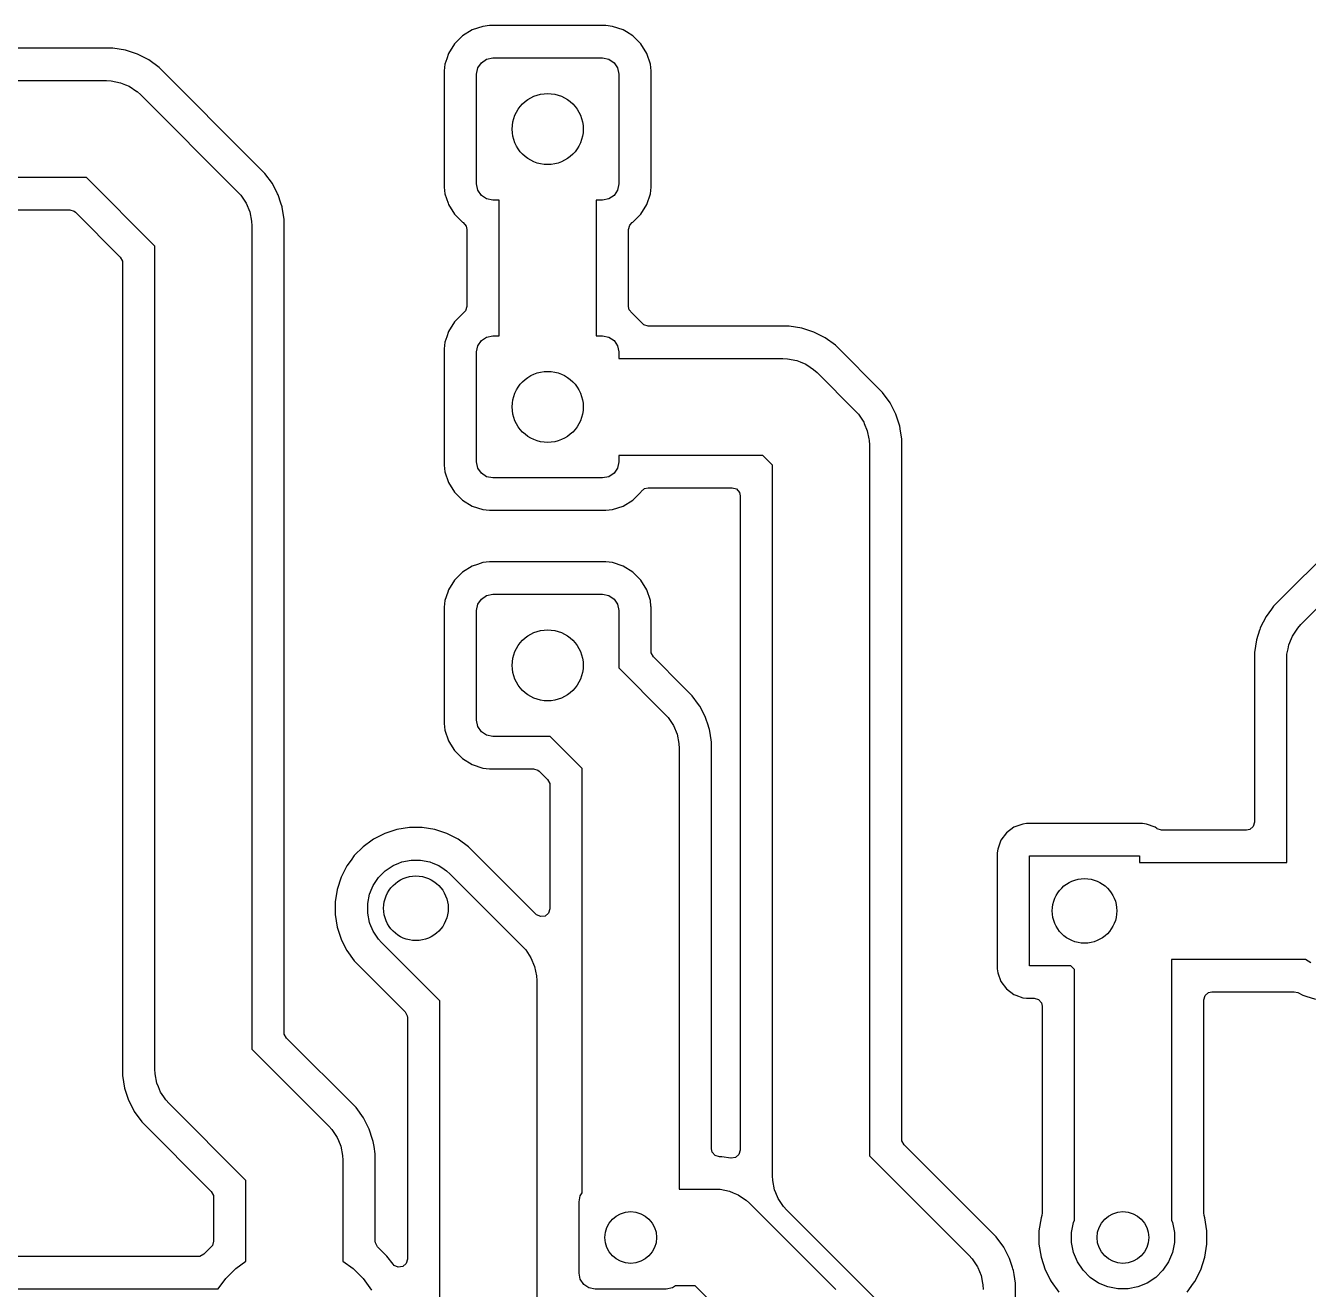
# Model space of a CAD drawing. Header units: millimetres. Extents: x 95 to 195, y -140 to -40.
# Drawn here: x 123 to 142.85, y -100.46 to -80.9 of the extents above; entities that cross this region are included whole.
import ezdxf

# ---------------------------------------------------------------- set-up
doc = ezdxf.new("R2010")
doc.units = ezdxf.units.MM
doc.layers.add('B.Cu', color=153, linetype='CONTINUOUS', true_color=0x4d7fc4)

msp = doc.modelspace()

# ---------------------------------------------------------------- linework, layer by layer
at = {"layer": 'B.Cu', "linetype": 'CONTINUOUS'}
for p, q in [((129.910662, -80.965187), (129.761342, -81.057289)), ((129.910667, -80.965185), (129.910662, -80.965187)), ((129.994669, -80.937349), (129.910667, -80.965185)), ((130.077202, -80.910001), (129.994669, -80.937349)), ((130.077203, -80.91), (130.077202, -80.910001)), ((130.179982, -80.8995), (130.077203, -80.91)), ((130.17999, -80.8995), (130.179982, -80.8995)), ((131.98001, -80.8995), (130.17999, -80.8995)), ((131.980017, -80.8995), (131.98001, -80.8995)), ((132.082796, -80.91), (131.980017, -80.8995)), ((132.082798, -80.910001), (132.082796, -80.91)), ((132.247863, -80.964698), (132.082798, -80.910001)), ((132.249332, -80.965185), (132.247863, -80.964698)), ((132.249337, -80.965187), (132.249332, -80.965185)), ((132.300949, -80.997022), (132.249337, -80.965187)), ((132.398656, -81.057288), (132.300949, -80.997022)), ((129.637289, -81.181342), (129.545187, -81.330662)), ((129.761342, -81.057289), (129.637289, -81.181342)), ((132.522712, -81.181344), (132.398656, -81.057288)), ((132.614814, -81.330665), (132.522712, -81.181344)), ((124.348417, -81.2495), (121.962058, -81.2495)), ((124.348422, -81.2495), (124.348417, -81.2495)), ((124.542826, -81.28029), (124.348422, -81.2495)), ((124.73003, -81.341117), (124.542826, -81.28029)), ((124.905405, -81.430476), (124.73003, -81.341117)), ((129.545185, -81.330667), (129.517349, -81.414669)), ((129.545187, -81.330662), (129.545185, -81.330667)), ((130.134329, -81.41903), (130.23, -81.400001)), ((130.23, -81.400001), (131.930001, -81.4)), ((131.930001, -81.4), (132.025671, -81.41903)), ((132.669999, -81.497202), (132.614814, -81.330665)), ((125.064646, -81.546172), (124.905405, -81.430476)), ((126.564646, -83.046172), (125.064646, -81.546172)), ((129.49, -81.497203), (129.4795, -81.599982)), ((129.4795, -81.599982), (129.4795, -83.400017)), ((129.490001, -81.497203), (129.49, -81.497203)), ((129.517349, -81.414669), (129.490001, -81.497202)), ((129.490001, -81.497202), (129.490001, -81.497203)), ((129.98, -81.649999), (129.99903, -81.554329)), ((129.99903, -81.554329), (130.053223, -81.473223)), ((130.053223, -81.473223), (130.134329, -81.41903)), ((132.025671, -81.41903), (132.106777, -81.473223)), ((132.106777, -81.473223), (132.16097, -81.554329)), ((132.16097, -81.554329), (132.179999, -81.65)), ((132.6805, -81.59999), (132.669999, -81.497202)), ((132.6805, -83.40001), (132.6805, -81.59999)), ((121.72084, -81.75), (124.25, -81.75)), ((124.25, -81.75), (124.323513, -81.753611)), ((124.323513, -81.753611), (124.467713, -81.782294)), ((124.467713, -81.782294), (124.547283, -81.815253)), ((129.980001, -83.35), (129.98, -81.649999)), ((132.179999, -81.65), (132.18, -83.350001)), ((124.547283, -81.815253), (124.603548, -81.838559)), ((124.603548, -81.838559), (124.72201, -81.917713)), ((124.72201, -81.917713), (124.725795, -81.920242)), ((124.725795, -81.920242), (124.78033, -81.96967)), ((124.78033, -81.96967), (126.28033, -83.46967)), ((126.703828, -83.185354), (126.564646, -83.046172)), ((126.819524, -83.344595), (126.703828, -83.185354)), ((149.115351, -83.086174), (142.316174, -89.885351)), ((123.93934, -83.25), (121.72084, -83.25)), ((125, -84.31066), (123.93934, -83.25)), ((126.900131, -83.502796), (126.819524, -83.344595)), ((129.99903, -83.445671), (129.980001, -83.35)), ((132.18, -83.350001), (132.16097, -83.445671)), ((126.28033, -83.46967), (126.329758, -83.524205)), ((126.329758, -83.524205), (126.411441, -83.646452)), ((126.908886, -83.519979), (126.900131, -83.502796)), ((126.949945, -83.646347), (126.908886, -83.519979)), ((129.4795, -83.400017), (129.49, -83.502796)), ((129.49, -83.502796), (129.537569, -83.646348)), ((130.053223, -83.526777), (129.99903, -83.445671)), ((130.134329, -83.58097), (130.053223, -83.526777)), ((130.229999, -83.6), (130.134329, -83.58097)), ((132.025671, -83.58097), (131.93, -83.599999)), ((132.106777, -83.526777), (132.025671, -83.58097)), ((132.16097, -83.445671), (132.106777, -83.526777)), ((132.614814, -83.669335), (132.669999, -83.502798)), ((132.669999, -83.502798), (132.6805, -83.40001)), ((142.73967, -90.16967), (149.39967, -83.50967)), ((121.962058, -83.7505), (123.680664, -83.7505)), ((123.680664, -83.7505), (123.747703, -83.770185)), ((123.747703, -83.770185), (123.768345, -83.786819)), ((123.768345, -83.786819), (124.463181, -84.481655)), ((126.411441, -83.646452), (126.467705, -83.782286)), ((126.467705, -83.782286), (126.496389, -83.926487)), ((126.949945, -83.646348), (126.949945, -83.646347)), ((126.96789, -83.701577), (126.949945, -83.646348)), ((126.967891, -83.70158), (126.96789, -83.701577)), ((126.96971, -83.707177), (126.967891, -83.70158)), ((127.0005, -83.901577), (126.96971, -83.707177)), ((129.537569, -83.646348), (129.545186, -83.669335)), ((129.545186, -83.669335), (129.637288, -83.818656)), ((130.33, -83.599999), (130.229999, -83.6)), ((130.33, -85.7), (130.33, -83.599999)), ((131.93, -83.599999), (131.83, -83.599999)), ((131.83, -83.599999), (131.83, -85.7)), ((132.522712, -83.818656), (132.614814, -83.669335)), ((126.496389, -83.926487), (126.5, -84)), ((127.0005, -96.480664), (127.0005, -83.901577)), ((129.637288, -83.818656), (129.761344, -83.942712)), ((129.761344, -83.942712), (129.770591, -83.948416)), ((129.770591, -83.948416), (129.817318, -84.00036)), ((132.3305, -84.053957), (132.350185, -83.986918)), ((132.350185, -83.986918), (132.389407, -83.948416)), ((132.389407, -83.948416), (132.398656, -83.942712)), ((132.398656, -83.942712), (132.522712, -83.818656)), ((126.5, -84), (126.5, -96.73934)), ((129.817318, -84.00036), (129.8295, -84.053957)), ((129.8295, -84.053957), (129.8295, -85.246042)), ((132.3305, -85.246042), (132.3305, -84.053957)), ((125, -97.05), (125, -84.31066)), ((124.463181, -84.481655), (124.496666, -84.542978)), ((124.496666, -84.542978), (124.4995, -84.569336)), ((124.4995, -84.569336), (124.4995, -97.148422)), ((129.761344, -85.357287), (129.637289, -85.481342)), ((129.770598, -85.35158), (129.761344, -85.357287)), ((129.809815, -85.313081), (129.770598, -85.35158)), ((129.8295, -85.246042), (129.809815, -85.313081)), ((132.342678, -85.299632), (132.3305, -85.246042)), ((132.389402, -85.35158), (132.342678, -85.299632)), ((132.398655, -85.357287), (132.389402, -85.35158)), ((132.522712, -85.481344), (132.398655, -85.357287)), ((129.637289, -85.481342), (129.545187, -85.630662)), ((132.52842, -85.490598), (132.522712, -85.481344)), ((132.566919, -85.529815), (132.52842, -85.490598)), ((132.633958, -85.5495), (132.566919, -85.529815)), ((134.818417, -85.5495), (132.633958, -85.5495)), ((134.818422, -85.5495), (134.818417, -85.5495)), ((135.012826, -85.58029), (134.818422, -85.5495)), ((129.517349, -85.714669), (129.490001, -85.797202)), ((129.545185, -85.630667), (129.517349, -85.714669)), ((129.545187, -85.630662), (129.545185, -85.630667)), ((129.99903, -85.854329), (130.053223, -85.773223)), ((130.053223, -85.773223), (130.134329, -85.71903)), ((130.134329, -85.71903), (130.23, -85.700001)), ((130.23, -85.700001), (130.33, -85.7)), ((131.83, -85.7), (131.930001, -85.7)), ((131.930001, -85.7), (132.025671, -85.71903)), ((132.025671, -85.71903), (132.106777, -85.773223)), ((132.106777, -85.773223), (132.16097, -85.854329)), ((135.20003, -85.641117), (135.012826, -85.58029)), ((135.375405, -85.730476), (135.20003, -85.641117)), ((135.534646, -85.846172), (135.375405, -85.730476)), ((129.49, -85.797203), (129.4795, -85.899982)), ((129.4795, -85.899982), (129.4795, -87.700017)), ((129.490001, -85.797203), (129.49, -85.797203)), ((129.490001, -85.797202), (129.490001, -85.797203)), ((129.98, -85.949999), (129.99903, -85.854329)), ((129.980001, -87.65), (129.98, -85.949999)), ((132.16097, -85.854329), (132.179999, -85.95)), ((132.179999, -85.95), (132.179999, -86.05)), ((136.263828, -86.575354), (135.534646, -85.846172)), ((132.179999, -86.05), (134.72, -86.05)), ((134.72, -86.05), (134.793513, -86.053611)), ((134.793513, -86.053611), (134.937713, -86.082294)), ((134.937713, -86.082294), (134.990559, -86.104184)), ((134.990559, -86.104184), (135.073548, -86.138559)), ((135.073548, -86.138559), (135.143981, -86.185621)), ((135.143981, -86.185621), (135.195795, -86.220242)), ((135.195795, -86.220242), (135.25033, -86.26967)), ((135.25033, -86.26967), (135.84033, -86.85967)), ((136.379524, -86.734595), (136.263828, -86.575354)), ((136.468884, -86.909974), (136.379524, -86.734595)), ((135.84033, -86.85967), (135.889758, -86.914205)), ((135.889758, -86.914205), (135.971441, -87.036452)), ((136.468884, -86.909976), (136.468884, -86.909974)), ((136.468885, -86.909977), (136.468884, -86.909976)), ((136.474079, -86.92596), (136.468885, -86.909977)), ((136.474079, -86.925961), (136.474079, -86.92596)), ((136.474079, -86.925962), (136.474079, -86.925961)), ((136.529709, -87.097174), (136.474079, -86.925962)), ((135.971441, -87.036452), (135.97927, -87.055354)), ((135.97927, -87.055354), (136.027706, -87.172287)), ((136.542001, -87.174785), (136.529709, -87.097174)), ((136.027706, -87.172287), (136.051434, -87.291577)), ((136.051434, -87.291577), (136.056389, -87.316487)), ((136.056389, -87.316487), (136.06, -87.39)), ((136.5605, -87.291577), (136.542001, -87.174785)), ((136.5605, -98.130664), (136.5605, -87.291577)), ((134.40934, -87.55), (132.18, -87.55)), ((132.18, -87.55), (132.18, -87.650001)), ((134.56, -87.70066), (134.40934, -87.55)), ((136.06, -87.39), (136.06, -98.38934)), ((129.4795, -87.700017), (129.49, -87.802796)), ((129.99903, -87.745671), (129.980001, -87.65)), ((130.053223, -87.826777), (129.99903, -87.745671)), ((132.16097, -87.745671), (132.106777, -87.826777)), ((132.18, -87.650001), (132.16097, -87.745671)), ((134.56, -98.7), (134.56, -87.70066)), ((129.49, -87.802796), (129.490001, -87.802798)), ((129.490001, -87.802798), (129.545186, -87.969335)), ((130.134329, -87.88097), (130.053223, -87.826777)), ((130.229999, -87.9), (130.134329, -87.88097)), ((131.93, -87.899999), (130.229999, -87.9)), ((132.025671, -87.88097), (131.93, -87.899999)), ((132.106777, -87.826777), (132.025671, -87.88097)), ((129.545186, -87.969335), (129.637288, -88.118656)), ((129.637288, -88.118656), (129.761344, -88.242712)), ((132.398656, -88.242712), (132.522712, -88.118656)), ((132.522712, -88.118656), (132.52842, -88.109402)), ((132.52842, -88.109402), (132.580368, -88.062678)), ((132.580368, -88.062678), (132.633958, -88.0505)), ((132.633958, -88.0505), (133.9355, -88.0505)), ((133.9355, -88.0505), (134.002539, -88.070185)), ((134.002539, -88.070185), (134.048294, -88.122989)), ((134.048294, -88.122989), (134.0595, -88.1745)), ((129.761344, -88.242712), (129.910665, -88.334814)), ((129.910665, -88.334814), (130.077202, -88.389999)), ((132.082798, -88.389999), (132.249335, -88.334814)), ((132.249335, -88.334814), (132.398656, -88.242712)), ((134.0595, -88.1745), (134.0595, -98.304625)), ((130.077202, -88.389999), (130.17999, -88.4005)), ((130.17999, -88.4005), (130.179995, -88.4005)), ((130.179995, -88.4005), (131.980005, -88.4005)), ((131.980005, -88.4005), (131.98001, -88.4005)), ((131.98001, -88.4005), (132.082798, -88.389999)), ((129.910662, -89.265187), (129.761342, -89.357289)), ((129.910667, -89.265185), (129.910662, -89.265187)), ((129.994669, -89.237349), (129.910667, -89.265185)), ((130.077202, -89.210001), (129.994669, -89.237349)), ((130.077203, -89.21), (130.077202, -89.210001)), ((130.179982, -89.1995), (130.077203, -89.21)), ((130.17999, -89.1995), (130.179982, -89.1995)), ((131.98001, -89.1995), (130.17999, -89.1995)), ((131.980017, -89.1995), (131.98001, -89.1995)), ((132.082796, -89.21), (131.980017, -89.1995)), ((132.082798, -89.210001), (132.082796, -89.21)), ((132.249335, -89.265186), (132.082798, -89.210001)), ((132.398656, -89.357288), (132.249335, -89.265186)), ((129.637289, -89.481342), (129.545187, -89.630662)), ((129.761342, -89.357289), (129.637289, -89.481342)), ((132.522712, -89.481344), (132.398656, -89.357288)), ((132.614814, -89.630665), (132.522712, -89.481344)), ((129.532369, -89.669345), (129.490001, -89.797202)), ((129.545185, -89.630667), (129.532369, -89.669345)), ((129.545187, -89.630662), (129.545185, -89.630667)), ((130.053223, -89.773223), (130.134329, -89.71903)), ((130.134329, -89.71903), (130.23, -89.700001)), ((130.23, -89.700001), (131.930001, -89.7)), ((131.930001, -89.7), (132.025671, -89.71903)), ((132.025671, -89.71903), (132.106777, -89.773223)), ((132.669999, -89.797202), (132.614814, -89.630665)), ((129.49, -89.797203), (129.4795, -89.899982)), ((129.4795, -89.899982), (129.4795, -91.700017)), ((129.490001, -89.797203), (129.49, -89.797203)), ((129.490001, -89.797202), (129.490001, -89.797203)), ((129.98, -89.949999), (129.99903, -89.854329)), ((129.99903, -89.854329), (130.053223, -89.773223)), ((132.106777, -89.773223), (132.16097, -89.854329)), ((132.16097, -89.854329), (132.179999, -89.95)), ((132.679004, -89.885352), (132.669999, -89.797202)), ((132.680499, -89.899982), (132.679004, -89.885352)), ((132.6805, -89.899995), (132.680499, -89.899982)), ((132.6805, -90.580664), (132.6805, -89.899995)), ((142.283404, -89.930455), (142.200476, -90.044594)), ((142.316172, -89.885354), (142.283404, -89.930455)), ((142.316174, -89.885352), (142.316172, -89.885354)), ((142.316174, -89.885351), (142.316174, -89.885352)), ((129.980001, -91.65), (129.98, -89.949999)), ((132.179999, -89.95), (132.179999, -90.839339)), ((142.200476, -90.044594), (142.111117, -90.21997)), ((142.098931, -90.257476), (142.050291, -90.407173)), ((142.10192, -90.248278), (142.098931, -90.257476)), ((142.111116, -90.219974), (142.10192, -90.248278)), ((142.111117, -90.21997), (142.111116, -90.219974)), ((142.608559, -90.346452), (142.690242, -90.224205)), ((142.690242, -90.224205), (142.73967, -90.16967)), ((142.050291, -90.407173), (142.0195, -90.601577)), ((142.540176, -90.54321), (142.552294, -90.482287)), ((142.552294, -90.482287), (142.593026, -90.383952)), ((142.593026, -90.383952), (142.608559, -90.346452)), ((132.683334, -90.607022), (132.6805, -90.580664)), ((132.716819, -90.668345), (132.683334, -90.607022)), ((133.179646, -91.131172), (132.716819, -90.668345)), ((142.0195, -90.601577), (142.0195, -93.2255)), ((142.52, -90.7), (142.523611, -90.626487)), ((142.52, -93.85), (142.52, -90.7)), ((142.523611, -90.626487), (142.540176, -90.54321)), ((132.179999, -90.839339), (132.89533, -91.55467)), ((133.318828, -91.270354), (133.179646, -91.131172)), ((133.417144, -91.405674), (133.318828, -91.270354)), ((133.434525, -91.429596), (133.417144, -91.405674)), ((133.516877, -91.591222), (133.434525, -91.429596)), ((129.4795, -91.700017), (129.49, -91.802796)), ((129.99903, -91.745671), (129.980001, -91.65)), ((132.89533, -91.55467), (132.944758, -91.609205)), ((132.944758, -91.609205), (133.026441, -91.731452)), ((133.026441, -91.731452), (133.082705, -91.867286)), ((133.523884, -91.604975), (133.516877, -91.591222)), ((133.539757, -91.653828), (133.523884, -91.604975)), ((133.539761, -91.653839), (133.539757, -91.653828)), ((133.553426, -91.695896), (133.539761, -91.653839)), ((133.584709, -91.792173), (133.553426, -91.695896)), ((129.49, -91.802796), (129.545185, -91.969332)), ((130.053223, -91.826777), (129.99903, -91.745671)), ((130.134329, -91.88097), (130.053223, -91.826777)), ((130.229999, -91.9), (130.134329, -91.88097)), ((131.119339, -91.899999), (130.229999, -91.9)), ((131.615, -92.39566), (131.119339, -91.899999)), ((133.082705, -91.867286), (133.111389, -92.011487)), ((133.584709, -91.792176), (133.584709, -91.792173)), ((133.58471, -91.792177), (133.584709, -91.792176)), ((133.593947, -91.850499), (133.58471, -91.792177)), ((133.593947, -91.8505), (133.593947, -91.850499)), ((133.6155, -91.986577), (133.593947, -91.8505)), ((129.545185, -91.969332), (129.545187, -91.969337)), ((129.545187, -91.969337), (129.577747, -92.022125)), ((129.577747, -92.022125), (129.637288, -92.118656)), ((129.637288, -92.118656), (129.761344, -92.242712)), ((133.111389, -92.011487), (133.115, -92.085)), ((133.115, -92.085), (133.115, -98.905)), ((133.6155, -98.2805), (133.6155, -91.986577)), ((129.761344, -92.242712), (129.910665, -92.334814)), ((129.910665, -92.334814), (130.077202, -92.389999)), ((130.077202, -92.389999), (130.17999, -92.4005)), ((130.17999, -92.4005), (130.860664, -92.4005)), ((130.860664, -92.4005), (130.927703, -92.420185)), ((130.927703, -92.420185), (130.948345, -92.436819)), ((130.948345, -92.436819), (131.078181, -92.566655)), ((131.615, -98.962978), (131.615, -92.39566)), ((131.078181, -92.566655), (131.111666, -92.627978)), ((131.111666, -92.627978), (131.1145, -92.654336)), ((131.1145, -92.654336), (131.1145, -94.566663)), ((128.941578, -93.3095), (128.747173, -93.34029)), ((128.941583, -93.3095), (128.941578, -93.3095)), ((129.138417, -93.3095), (128.941583, -93.3095)), ((129.138422, -93.3095), (129.138417, -93.3095)), ((129.332826, -93.34029), (129.138422, -93.3095)), ((138.297664, -93.306206), (138.182455, -93.392452)), ((138.297671, -93.306202), (138.297664, -93.306206)), ((138.432516, -93.255908), (138.297671, -93.306202)), ((138.492123, -93.249501), (138.432516, -93.255908)), ((138.492129, -93.2495), (138.492123, -93.249501)), ((140.287864, -93.2495), (138.492129, -93.2495)), ((140.287873, -93.2495), (140.287864, -93.2495)), ((140.287881, -93.2495), (140.287873, -93.2495)), ((140.287883, -93.249501), (140.287881, -93.2495)), ((140.347483, -93.255908), (140.287883, -93.249501)), ((140.482328, -93.306202), (140.347482, -93.255908)), ((140.347482, -93.255908), (140.347483, -93.255908)), ((140.482331, -93.306204), (140.482328, -93.306202)), ((140.507128, -93.324767), (140.482331, -93.306204)), ((141.999815, -93.292539), (141.947011, -93.338294)), ((142.0195, -93.2255), (141.999815, -93.292539)), ((128.360928, -93.507671), (128.225354, -93.606172)), ((128.384594, -93.490476), (128.360928, -93.507671)), ((128.559969, -93.401117), (128.384594, -93.490476)), ((128.747173, -93.34029), (128.559969, -93.401117)), ((129.52003, -93.401117), (129.332826, -93.34029)), ((129.695405, -93.490476), (129.52003, -93.401117)), ((129.854646, -93.606172), (129.695405, -93.490476)), ((138.096202, -93.507671), (138.045908, -93.642517)), ((138.096206, -93.507664), (138.096202, -93.507671)), ((138.182452, -93.392455), (138.096206, -93.507664)), ((138.182455, -93.392452), (138.182452, -93.392455)), ((140.5144, -93.329815), (140.507128, -93.324767)), ((140.581439, -93.3495), (140.5144, -93.329815)), ((141.8955, -93.3495), (140.581439, -93.3495)), ((141.947011, -93.338294), (141.8955, -93.3495)), ((128.225351, -93.606174), (128.086174, -93.745351)), ((128.225352, -93.606174), (128.225351, -93.606174)), ((128.225354, -93.606172), (128.225352, -93.606174)), ((129.854648, -93.606174), (129.854646, -93.606172)), ((130.902819, -94.654344), (129.854648, -93.606174)), ((138.039501, -93.702116), (138.0395, -93.702135)), ((138.0395, -93.702135), (138.0395, -95.49787)), ((138.045908, -93.642517), (138.039501, -93.702116)), ((127.970476, -93.904594), (127.881117, -94.079969)), ((128.036485, -93.813741), (127.970476, -93.904594)), ((128.086172, -93.745354), (128.036485, -93.813741)), ((128.086174, -93.745352), (128.086172, -93.745354)), ((128.086174, -93.745351), (128.086174, -93.745352)), ((128.564205, -93.980242), (128.686452, -93.898559)), ((128.686452, -93.898559), (128.776063, -93.861441)), ((128.776063, -93.861441), (128.822287, -93.842294)), ((128.822287, -93.842294), (128.966487, -93.813611)), ((128.966487, -93.813611), (129.113513, -93.813611)), ((129.113513, -93.813611), (129.257713, -93.842294)), ((129.257713, -93.842294), (129.303937, -93.861441)), ((129.303937, -93.861441), (129.393548, -93.898559)), ((129.393548, -93.898559), (129.475939, -93.953611)), ((138.54, -95.45), (138.54, -93.75)), ((138.54, -93.75), (140.24, -93.75)), ((140.24, -93.75), (140.24, -93.85)), ((140.24, -93.85), (142.52, -93.85)), ((127.881117, -94.079969), (127.82029, -94.267173)), ((128.378559, -94.206452), (128.460242, -94.084205)), ((128.460242, -94.084205), (128.564205, -93.980242)), ((129.475939, -93.953611), (129.515795, -93.980242)), ((129.515795, -93.980242), (129.57033, -94.02967)), ((129.57033, -94.02967), (130.69033, -95.14967)), ((127.82029, -94.267173), (127.7895, -94.461577)), ((128.322294, -94.342287), (128.363716, -94.242286)), ((128.363716, -94.242286), (128.378559, -94.206452)), ((127.7895, -94.461577), (127.7895, -94.658422)), ((128.293611, -94.486487), (128.322294, -94.342287)), ((128.293611, -94.633513), (128.293611, -94.486487)), ((127.7895, -94.658422), (127.82029, -94.852826)), ((128.322294, -94.777713), (128.293611, -94.633513)), ((130.909297, -94.660376), (130.902819, -94.654344)), ((130.972853, -94.689401), (130.909297, -94.660376)), ((131.042011, -94.679457), (130.972853, -94.689401)), ((131.094815, -94.633702), (131.042011, -94.679457)), ((131.1145, -94.566663), (131.094815, -94.633702)), ((127.82029, -94.852826), (127.881117, -95.04003)), ((128.328839, -94.793513), (128.322294, -94.777713)), ((128.378559, -94.913548), (128.328839, -94.793513)), ((127.881117, -95.04003), (127.919523, -95.115405)), ((128.421148, -94.977287), (128.378559, -94.913548)), ((128.460242, -95.035795), (128.421148, -94.977287)), ((128.50967, -95.09033), (128.460242, -95.035795)), ((129.41, -95.99066), (128.50967, -95.09033)), ((127.919523, -95.115405), (127.970476, -95.215405)), ((127.970476, -95.215405), (128.086172, -95.374646)), ((130.69033, -95.14967), (130.739758, -95.204205)), ((130.739758, -95.204205), (130.821441, -95.326452)), ((128.086172, -95.374646), (128.086174, -95.374648)), ((128.086174, -95.374648), (128.873181, -96.161655)), ((130.821441, -95.326452), (130.877705, -95.462286)), ((130.877705, -95.462286), (130.906389, -95.606487)), ((138.0395, -95.49787), (138.039501, -95.497876)), ((138.039501, -95.497876), (138.045908, -95.557483)), ((139.17934, -95.45), (138.54, -95.45)), ((139.235, -95.50566), (139.17934, -95.45)), ((142.809766, -95.35), (140.735, -95.35)), ((140.735, -95.35), (140.735, -99.385226)), ((142.892883, -95.405537), (142.809766, -95.35)), ((130.906389, -95.606487), (130.91, -95.68)), ((130.91, -95.68), (130.91, -100.81071)), ((138.045908, -95.557483), (138.096202, -95.692328)), ((138.096202, -95.692328), (138.096206, -95.692335)), ((138.096206, -95.692335), (138.182452, -95.807544)), ((139.235, -99.385226), (139.235, -95.50566)), ((138.182452, -95.807544), (138.182455, -95.807547)), ((138.182455, -95.807547), (138.297664, -95.893793)), ((138.297664, -95.893793), (138.297671, -95.893797)), ((138.297671, -95.893797), (138.328293, -95.905218)), ((141.255185, -95.907461), (141.307989, -95.861706)), ((141.307989, -95.861706), (141.3595, -95.8505)), ((141.3595, -95.8505), (142.633617, -95.8505)), ((142.633617, -95.8505), (142.689912, -95.864015)), ((142.689912, -95.864015), (142.770776, -95.905218)), ((129.41, -101.12137), (129.41, -95.99066)), ((138.328293, -95.905218), (138.432517, -95.944091)), ((138.432517, -95.944091), (138.492127, -95.9505)), ((138.492127, -95.9505), (138.6105, -95.950499)), ((138.6105, -95.950499), (138.677539, -95.970183)), ((138.677539, -95.970183), (138.723294, -96.022987)), ((138.723294, -96.022987), (138.7345, -96.074499)), ((138.7345, -96.074499), (138.7345, -99.275498)), ((141.2355, -95.9745), (141.255185, -95.907461)), ((141.2355, -98.537648), (141.2355, -95.9745)), ((142.770776, -95.905218), (142.770778, -95.905218)), ((142.770778, -95.905218), (142.770781, -95.90522)), ((142.770781, -95.90522), (142.815374, -95.919709)), ((142.815374, -95.919709), (142.965465, -95.968477)), ((128.873181, -96.161655), (128.906666, -96.222978)), ((128.906666, -96.222978), (128.9095, -96.249336)), ((128.9095, -96.249336), (128.9095, -99.992786)), ((127.003334, -96.507022), (127.0005, -96.480664)), ((127.036819, -96.568345), (127.003334, -96.507022)), ((128.113828, -97.645354), (127.036819, -96.568345)), ((126.5, -96.73934), (127.69033, -97.92967)), ((125.003611, -97.123513), (125, -97.05)), ((124.4995, -97.148422), (124.53029, -97.342826)), ((125.032294, -97.267713), (125.003611, -97.123513)), ((125.055694, -97.324205), (125.032294, -97.267713)), ((124.53029, -97.342826), (124.591117, -97.53003)), ((125.088559, -97.403548), (125.055694, -97.324205)), ((125.139837, -97.480291), (125.088559, -97.403548)), ((125.170242, -97.525795), (125.139837, -97.480291)), ((124.591117, -97.53003), (124.651241, -97.648028)), ((124.651241, -97.648028), (124.680476, -97.705405)), ((125.21967, -97.58033), (125.170242, -97.525795)), ((126.41, -98.77066), (125.21967, -97.58033)), ((128.229524, -97.804595), (128.113828, -97.645354)), ((124.680476, -97.705405), (124.796172, -97.864646)), ((124.796172, -97.864646), (124.796174, -97.864648)), ((124.796174, -97.864648), (125.873181, -98.941655)), ((128.318884, -97.979974), (128.229524, -97.804595)), ((127.69033, -97.92967), (127.739758, -97.984205)), ((127.739758, -97.984205), (127.821441, -98.106452)), ((128.370717, -98.1395), (128.318884, -97.979974)), ((127.821441, -98.106452), (127.840132, -98.151577)), ((127.840132, -98.151577), (127.877706, -98.242287)), ((127.877706, -98.242287), (127.906056, -98.384815)), ((128.379709, -98.167174), (128.370717, -98.1395)), ((128.392025, -98.244937), (128.379709, -98.167174)), ((128.4105, -98.361577), (128.392025, -98.244937)), ((133.626706, -98.332011), (133.6155, -98.2805)), ((136.563334, -98.157022), (136.5605, -98.130664)), ((136.596819, -98.218345), (136.563334, -98.157022)), ((138.023828, -99.645354), (136.596819, -98.218345)), ((127.906056, -98.384815), (127.906389, -98.386487)), ((127.906389, -98.386487), (127.91, -98.46)), ((127.91, -98.46), (127.91, -100.019746)), ((128.4105, -99.711423), (128.4105, -98.361577)), ((133.672461, -98.384815), (133.626706, -98.332011)), ((133.7395, -98.4045), (133.672461, -98.384815)), ((133.773417, -98.4045), (133.7395, -98.4045)), ((133.773422, -98.4045), (133.773417, -98.4045)), ((133.916102, -98.427098), (133.773422, -98.4045)), ((133.917853, -98.427363), (133.916102, -98.427098)), ((133.987011, -98.417419), (133.917853, -98.427363)), ((134.039815, -98.371664), (133.987011, -98.417419)), ((134.0595, -98.304625), (134.039815, -98.371664)), ((136.06, -98.38934), (137.60033, -99.92967)), ((141.2355, -99.275498), (141.2355, -98.537648)), ((126.41, -100.019746), (126.41, -98.77066)), ((134.563611, -98.773513), (134.56, -98.7)), ((134.592294, -98.917713), (134.563611, -98.773513)), ((125.873181, -98.941655), (125.906666, -99.002978)), ((125.906666, -99.002978), (125.9095, -99.029336)), ((125.9095, -99.029336), (125.9095, -99.711423)), ((131.565, -99.105), (131.58403, -99.009329)), ((131.58403, -99.009329), (131.615, -98.962978)), ((133.115, -98.905), (133.675, -98.905)), ((133.675, -98.905), (133.748513, -98.908611)), ((133.748513, -98.908611), (133.892713, -98.937294)), ((133.892713, -98.937294), (133.951358, -98.961586)), ((133.951358, -98.961586), (134.028548, -98.993559)), ((134.028548, -98.993559), (134.128696, -99.060476)), ((134.128696, -99.060476), (134.150795, -99.075242)), ((134.150795, -99.075242), (134.20533, -99.12467)), ((134.610467, -98.961586), (134.592294, -98.917713)), ((134.648559, -99.053548), (134.610467, -98.961586)), ((134.707896, -99.142352), (134.648559, -99.053548)), ((131.565, -100.205), (131.565, -99.105)), ((134.20533, -99.12467), (135.54033, -100.45967)), ((134.730242, -99.175795), (134.707896, -99.142352)), ((134.77967, -99.23033), (134.730242, -99.175795)), ((136.32, -100.77066), (134.77967, -99.23033)), ((138.7345, -99.275498), (138.728431, -99.313816)), ((141.241569, -99.313816), (141.2355, -99.275498)), ((138.716523, -99.350464), (138.6845, -99.552648)), ((138.728431, -99.313816), (138.716523, -99.350464)), ((139.188852, -99.576586), (139.219448, -99.422772)), ((139.219448, -99.422772), (139.235, -99.385226)), ((140.735, -99.385226), (140.750552, -99.422772)), ((140.750552, -99.422772), (140.781148, -99.576586)), ((141.253477, -99.350466), (141.241569, -99.313816)), ((141.2855, -99.552648), (141.253477, -99.350466)), ((138.139523, -99.804594), (138.023828, -99.645354)), ((138.6845, -99.552648), (138.6845, -99.757351)), ((139.188852, -99.733414), (139.188852, -99.576586)), ((140.781148, -99.576586), (140.781148, -99.733414)), ((141.2855, -99.757352), (141.2855, -99.552648)), ((125.873181, -99.799104), (125.759104, -99.913181)), ((125.889815, -99.778462), (125.873181, -99.799104)), ((125.9095, -99.711423), (125.889815, -99.778462)), ((128.413334, -99.737781), (128.4105, -99.711423)), ((128.446819, -99.799104), (128.413334, -99.737781)), ((128.591933, -99.944218), (128.446819, -99.799104)), ((138.228884, -99.979973), (138.139523, -99.804594)), ((138.6845, -99.757351), (138.716522, -99.959534)), ((139.219448, -99.887228), (139.188852, -99.733414)), ((140.781148, -99.733414), (140.750552, -99.887228)), ((141.253477, -99.959534), (141.2855, -99.757352)), ((125.671423, -99.9495), (115.001579, -99.9495)), ((125.697781, -99.946666), (125.671423, -99.9495)), ((125.759104, -99.913181), (125.697781, -99.946666)), ((126.250773, -100.135432), (126.41, -100.019746)), ((127.91, -100.019746), (128.069227, -100.135432)), ((128.591939, -99.944225), (128.591933, -99.944218)), ((128.687124, -100.068272), (128.591939, -99.944225)), ((128.704297, -100.086499), (128.687124, -100.068272)), ((128.889815, -100.059825), (128.837011, -100.10558)), ((128.9095, -99.992786), (128.889815, -100.059825)), ((137.60033, -99.92967), (137.649758, -99.984205)), ((137.649758, -99.984205), (137.731441, -100.106452)), ((138.228885, -99.979976), (138.228884, -99.979973)), ((138.274904, -100.121609), (138.228885, -99.979976)), ((138.716522, -99.959534), (138.779781, -100.154223)), ((139.279463, -100.032117), (139.219448, -99.887228)), ((139.366592, -100.162515), (139.279463, -100.032117)), ((140.690537, -100.032117), (140.603408, -100.162515)), ((140.750552, -99.887228), (140.690537, -100.032117)), ((141.19022, -100.154219), (141.253477, -99.959534)), ((126.095432, -100.290773), (126.250773, -100.135432)), ((128.069227, -100.135432), (128.224568, -100.290773)), ((128.767853, -100.115524), (128.704297, -100.086499)), ((128.837011, -100.10558), (128.767853, -100.115524)), ((131.58403, -100.300671), (131.565, -100.205)), ((137.731441, -100.106452), (137.737721, -100.121613)), ((137.737721, -100.121613), (137.787706, -100.242287)), ((137.787706, -100.242287), (137.811227, -100.360537)), ((138.281488, -100.141873), (138.274904, -100.121609)), ((138.289709, -100.167174), (138.281488, -100.141873)), ((138.29916, -100.226845), (138.289709, -100.167174)), ((138.3205, -100.361577), (138.29916, -100.226845)), ((138.779781, -100.154223), (138.826146, -100.245218)), ((138.826146, -100.245218), (138.858378, -100.308477)), ((139.477485, -100.273408), (139.366592, -100.162515)), ((140.603408, -100.162515), (140.492515, -100.273408)), ((141.097287, -100.33661), (141.19022, -100.154219)), ((115.1, -100.45), (125.979747, -100.45)), ((125.979747, -100.45), (126.095432, -100.290773)), ((128.224568, -100.290773), (128.353696, -100.468502)), ((131.638223, -100.381777), (131.58403, -100.300671)), ((131.719329, -100.43597), (131.638223, -100.381777)), ((131.815, -100.455), (131.719329, -100.43597)), ((132.915, -100.455), (131.815, -100.455)), ((133.010671, -100.43597), (132.915, -100.455)), ((133.057021, -100.405), (133.010671, -100.43597)), ((133.36434, -100.405), (133.057021, -100.405)), ((134.26, -101.30066), (133.36434, -100.405)), ((137.811227, -100.360537), (137.816389, -100.386487)), ((137.816389, -100.386487), (137.82, -100.46)), ((138.3205, -104.960664), (138.3205, -100.361577)), ((138.858378, -100.308477), (138.872715, -100.336613)), ((138.872715, -100.336613), (138.993028, -100.502213)), ((139.607883, -100.360537), (139.477485, -100.273408)), ((139.752772, -100.420552), (139.607883, -100.360537)), ((139.906586, -100.451148), (139.752772, -100.420552)), ((140.063414, -100.451148), (139.906586, -100.451148)), ((140.217228, -100.420552), (140.063414, -100.451148)), ((140.362117, -100.360537), (140.217228, -100.420552)), ((140.492515, -100.273408), (140.362117, -100.360537)), ((140.976971, -100.502213), (141.079143, -100.361583)), ((141.079143, -100.361583), (141.097287, -100.33661))]:
    msp.add_line(p, q, dxfattribs=at)
at = {"layer": 'B.Cu'}
for centre, radius in [((131.08, -82.5), 0.55), ((131.08, -82.5), 0.55), ((131.08, -82.5), 0.55), ((131.08, -86.8), 0.55), ((131.08, -86.8), 0.55), ((131.08, -86.8), 0.55), ((131.08, -90.8), 0.55), ((131.08, -90.8), 0.55), ((131.08, -90.8), 0.55), ((129.04, -94.56), 0.5), ((129.04, -94.56), 0.5), ((139.39, -94.6), 0.5), ((139.39, -94.6), 0.5), ((139.39, -94.6), 0.5), ((132.365, -99.655), 0.4), ((132.365, -99.655), 0.4), ((132.365, -99.655), 0.4), ((139.985, -99.655), 0.4), ((139.985, -99.655), 0.4), ((139.985, -99.655), 0.4)]:
    msp.add_circle(centre, radius, dxfattribs=at)

doc.saveas('drawing.dxf')
